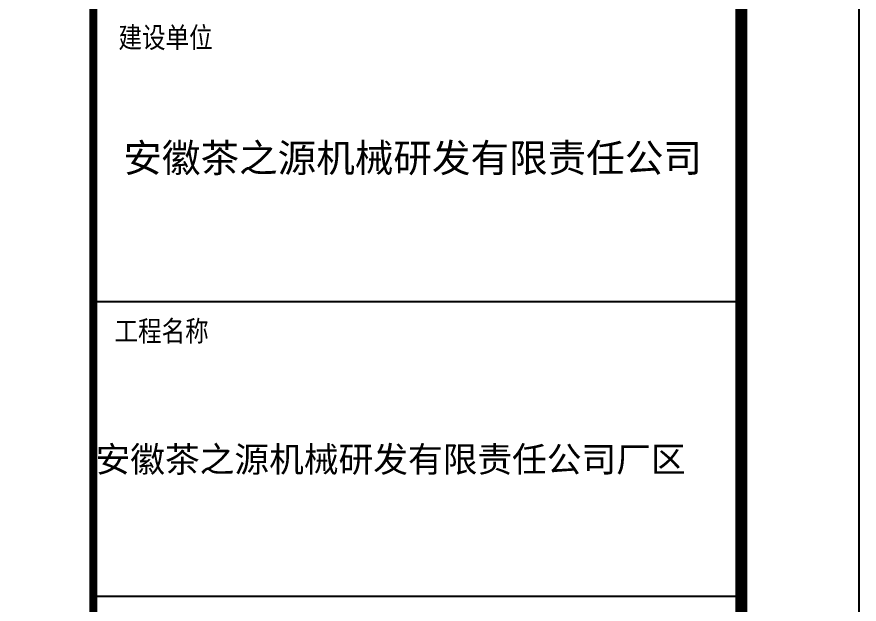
# Model space of a CAD drawing. Extents: x 1751103 to 2598738, y -609732 to 659428.
# Drawn here: x 2155335 to 2162484, y 176052 to 181036 of the extents above; entities that cross this region are included whole.
import ezdxf

# ---------------------------------------------------------------- set-up
doc = ezdxf.new("R2010")
doc.units = 0
doc.header["$LTSCALE"] = 1000
doc.header["$MEASUREMENT"] = 0
for name, color, linetype in [('1', 7, 'CONTINUOUS'), ('PP-PM-TK', 7, 'CONTINUOUS'), ('PUB_TEXT', 7, 'CONTINUOUS'), ('PUB_TITLE', 4, 'CONTINUOUS'), ('TEL_TITLE', 7, 'CONTINUOUS')]:
    doc.layers.add(name, color=color, linetype=linetype)
doc.styles.add('-黑体', font='simhei.ttf', dxfattribs={"width": 0.8})
doc.styles.add('TQ', font='txt.shx', dxfattribs={"width": 0.8, "bigfont": 'hztxt.shx'})

msp = doc.modelspace()

# ---------------------------------------------------------------- linework, layer by layer
at = {"layer": '1'}
for p, q in [((2155984.5, 178620.8), (2161484.5, 178620.8)), ((2155984.5, 176120.8), (2161484.5, 176120.8))]:
    msp.add_line(p, q, dxfattribs=at)
at = {"layer": 'PP-PM-TK', "color": 4, "const_width": 70}
msp.add_lwpolyline([(2155984.5, 204856.7), (2155984.5, 164856.7)], dxfattribs=at)
at = {"layer": 'TEL_TITLE', "color": 4}
msp.add_lwpolyline([(2088184.5, 163856.7), (2162484.5, 163856.7), (2162484.5, 205856.7), (2088184.5, 205856.7)], close=True, dxfattribs=at)
at = {"layer": 'TEL_TITLE', "color": 4, "const_width": 100}
msp.add_lwpolyline([(2090684.5, 164856.7), (2161484.5, 164856.7), (2161484.5, 204856.7), (2090684.5, 204856.7)], close=True, dxfattribs=at)

# ---------------------------------------------------------------- texts
at = {"layer": 'PUB_TEXT', "color": 2, "style": 'TQ'}
for s, p in [('建设单位', (2156197.3, 180753.5)), ('工程名称', (2156163.7, 178262.4))]:
    msp.add_text(s, height=200, dxfattribs=at).set_placement(p)
at = {"layer": 'PUB_TITLE', "color": 255, "style": '-黑体'}
for s, height, p in [('安徽茶之源机械研发有限责任公司', 240, (2156239.4, 179718.7)), ('安徽茶之源机械研发有限责任公司厂区', 216, (2156003.1, 177173.1))]:
    msp.add_text(s, height=height, dxfattribs=at).set_placement(p)

doc.saveas('drawing.dxf')
